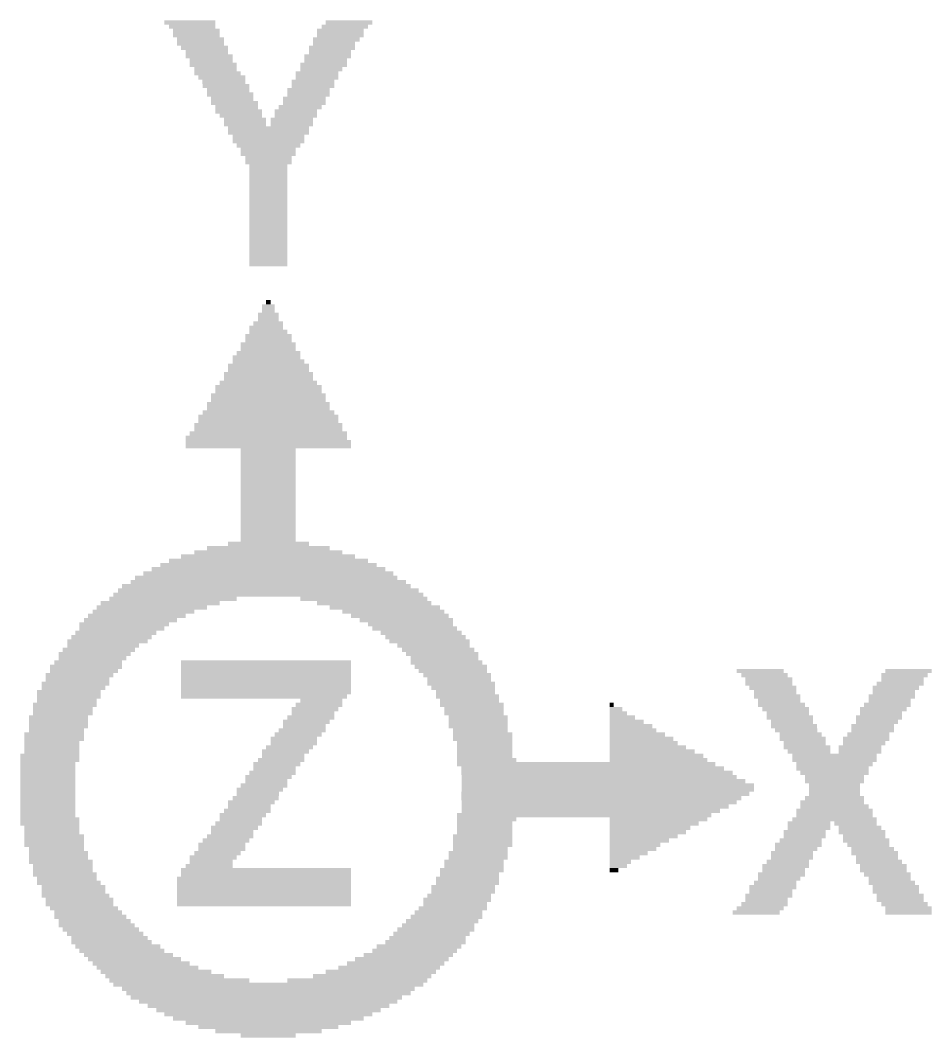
# Model space of a CAD drawing. Extents: x -50 to 50, y -28 to 28.
# Drawn here: x 2.15 to 6.7, y -12.27 to -7.19 of the extents above; entities that cross this region are included whole.
import ezdxf

# ---------------------------------------------------------------- set-up
doc = ezdxf.new("R2010")
doc.units = 0
doc.layers.add('200', color=132, linetype='CONTINUOUS')

# ---------------------------------------------------------------- blocks, each defined once
blk = doc.blocks.new('RECT')
blk.add_solid([(-0.5, -0.5), (0.5, -0.5), (-0.5, 0.5), (0.5, 0.5)])

msp = doc.modelspace()

# ---------------------------------------------------------------- block references
at = {"layer": '200'}
for p, xscale, yscale in [((2.9947, -7.1967), 0.254, 0.0211), ((3.0061, -7.2178), 0.2311, 0.0211), ((3.7681, -7.2178), 0.2311, 0.0211), ((3.7897, -7.1967), 0.2337, 0.0211), ((3.0277, -7.239), 0.2337, 0.0213), ((3.0277, -7.2602), 0.2337, 0.0211), ((3.7465, -7.239), 0.2337, 0.0213), ((3.7465, -7.2602), 0.2337, 0.0211), ((3.048, -7.2813), 0.2337, 0.0211), ((3.048, -7.3025), 0.2337, 0.0213), ((3.0683, -7.3237), 0.2337, 0.0211), ((3.7046, -7.3237), 0.2311, 0.0211), ((3.7147, -7.3025), 0.2108, 0.0213), ((3.7262, -7.2813), 0.2337, 0.0211), ((3.0798, -7.3448), 0.2108, 0.0211), ((3.0912, -7.366), 0.2337, 0.0213), ((3.683, -7.366), 0.2337, 0.0213), ((3.6944, -7.3448), 0.2108, 0.0211), ((3.1013, -7.3872), 0.2134, 0.0211), ((3.1115, -7.4083), 0.2337, 0.0211), ((3.6627, -7.4083), 0.2337, 0.0211), ((3.6728, -7.3872), 0.2134, 0.0211), ((3.1229, -7.4295), 0.2108, 0.0213), ((3.1331, -7.4507), 0.2311, 0.0211), ((3.1547, -7.4718), 0.2337, 0.0211), ((3.6297, -7.4507), 0.2134, 0.0211), ((3.6297, -7.4718), 0.2134, 0.0211), ((3.6513, -7.4295), 0.2108, 0.0213), ((3.1648, -7.493), 0.2134, 0.0213), ((3.175, -7.5142), 0.2337, 0.0211), ((3.6093, -7.493), 0.2134, 0.0213), ((3.6093, -7.5142), 0.2134, 0.0211), ((3.1864, -7.5353), 0.2108, 0.0211), ((3.1966, -7.5565), 0.2311, 0.0213), ((3.2067, -7.5777), 0.2108, 0.0211), ((3.5662, -7.5777), 0.2134, 0.0211), ((3.5878, -7.5353), 0.2108, 0.0211), ((3.5878, -7.5565), 0.2108, 0.0213), ((3.2182, -7.5988), 0.2337, 0.0211), ((3.2283, -7.62), 0.2134, 0.0213), ((3.5458, -7.62), 0.2134, 0.0213), ((3.5662, -7.5988), 0.2134, 0.0211), ((3.2385, -7.6412), 0.2337, 0.0211), ((3.2499, -7.6623), 0.2108, 0.0211), ((3.5243, -7.6412), 0.2108, 0.0211), ((3.5243, -7.6623), 0.2108, 0.0211), ((3.2703, -7.6835), 0.2108, 0.0213), ((3.2703, -7.7047), 0.2108, 0.0211), ((3.3871, -7.7258), 0.4039, 0.0211), ((3.5039, -7.6835), 0.2108, 0.0213), ((3.5039, -7.7047), 0.2108, 0.0211), ((3.3871, -7.747), 0.4039, 0.0213), ((3.3871, -7.7682), 0.3581, 0.0211), ((3.3871, -7.7893), 0.3581, 0.0211), ((3.3871, -7.8105), 0.3175, 0.0213), ((3.3858, -7.8317), 0.2743, 0.0211), ((3.3858, -7.8528), 0.2743, 0.0211), ((3.3871, -7.874), 0.2311, 0.0213), ((3.3871, -7.8952), 0.2311, 0.0211), ((3.3871, -7.9163), 0.1905, 0.0211), ((3.3871, -7.9375), 0.1905, 0.0213), ((3.3871, -7.9587), 0.1905, 0.0211), ((3.3871, -7.9798), 0.1905, 0.0211), ((3.3871, -8.001), 0.1905, 0.0213), ((3.3871, -8.0222), 0.1905, 0.0211), ((3.3871, -8.0433), 0.1905, 0.0211), ((3.3871, -8.0645), 0.1905, 0.0213), ((3.3871, -8.0857), 0.1905, 0.0211), ((3.3871, -8.1068), 0.1905, 0.0211), ((3.3871, -8.128), 0.1905, 0.0213), ((3.3871, -8.1492), 0.1905, 0.0211), ((3.3871, -8.1703), 0.1905, 0.0211), ((3.3871, -8.1915), 0.1905, 0.0213), ((3.3871, -8.2127), 0.1905, 0.0211), ((3.3871, -8.2338), 0.1905, 0.0211), ((3.3871, -8.255), 0.1905, 0.0213), ((3.3871, -8.2762), 0.1905, 0.0211), ((3.3871, -8.2973), 0.1905, 0.0211), ((3.3871, -8.3185), 0.1905, 0.0213), ((3.3871, -8.3397), 0.1905, 0.0211), ((3.3871, -8.3608), 0.1905, 0.0211), ((3.3871, -8.382), 0.1905, 0.0213), ((3.3871, -8.4032), 0.1905, 0.0211), ((3.3871, -8.5937), 0.0229, 0.0211), ((3.3871, -8.6148), 0.0635, 0.0211), ((3.3871, -8.636), 0.0635, 0.0213), ((3.3871, -8.6572), 0.1041, 0.0211), ((3.3871, -8.6783), 0.1041, 0.0211), ((3.3757, -8.7207), 0.1676, 0.0211), ((3.3871, -8.7418), 0.1905, 0.0211), ((3.3858, -8.6995), 0.1473, 0.0213), ((3.3871, -8.763), 0.2311, 0.0213), ((3.3871, -8.7842), 0.2311, 0.0211), ((3.3871, -8.8477), 0.3175, 0.0211), ((3.3858, -8.8053), 0.2743, 0.0211), ((3.3858, -8.8265), 0.2743, 0.0213), ((3.3769, -8.8688), 0.3378, 0.0211), ((3.3871, -8.89), 0.3581, 0.0213), ((3.3871, -8.9112), 0.4039, 0.0211), ((3.3871, -8.9323), 0.4039, 0.0211), ((3.3871, -8.9958), 0.4851, 0.0211), ((3.3871, -8.9535), 0.4445, 0.0213), ((3.3871, -8.9747), 0.4445, 0.0211), ((3.3871, -9.017), 0.5309, 0.0213), ((3.3871, -9.0382), 0.5309, 0.0211), ((3.3871, -9.1017), 0.6121, 0.0211), ((3.3871, -9.0593), 0.5715, 0.0211), ((3.3871, -9.0805), 0.5715, 0.0213), ((3.3871, -9.144), 0.6579, 0.0213), ((3.3871, -9.1228), 0.6121, 0.0211), ((3.3871, -9.1652), 0.6985, 0.0211), ((3.3871, -9.1863), 0.6985, 0.0211), ((3.3871, -9.2498), 0.7849, 0.0211), ((3.3871, -9.2075), 0.7391, 0.0213), ((3.3871, -9.2287), 0.7391, 0.0211), ((3.3769, -9.271), 0.8052, 0.0213), ((3.3871, -9.2922), 0.8255, 0.0211), ((3.3871, -9.3133), 0.8255, 0.0211), ((3.3858, -9.3345), 0.2743, 0.0213), ((3.3858, -9.3557), 0.2743, 0.0211), ((3.3858, -9.3768), 0.2743, 0.0211), ((3.3858, -9.398), 0.2743, 0.0213), ((3.3858, -9.4192), 0.2743, 0.0211), ((3.3858, -9.4403), 0.2743, 0.0211), ((3.3858, -9.4615), 0.2743, 0.0213), ((3.3858, -9.4827), 0.2743, 0.0211), ((3.3858, -9.5038), 0.2743, 0.0211), ((3.3858, -9.525), 0.2743, 0.0213), ((3.3858, -9.5462), 0.2743, 0.0211), ((3.3858, -9.5673), 0.2743, 0.0211), ((3.3858, -9.5885), 0.2743, 0.0213), ((3.3858, -9.6097), 0.2743, 0.0211), ((3.3858, -9.6308), 0.2743, 0.0211), ((3.3858, -9.652), 0.2743, 0.0213), ((3.3858, -9.6732), 0.2743, 0.0211), ((3.3858, -9.6943), 0.2743, 0.0211), ((3.3858, -9.7155), 0.2743, 0.0213), ((3.3858, -9.7367), 0.2743, 0.0211), ((3.3858, -9.7578), 0.2743, 0.0211), ((3.3871, -9.8002), 0.4039, 0.0211), ((3.3858, -9.779), 0.2743, 0.0213), ((3.3858, -9.8637), 0.8687, 0.0211), ((3.3871, -9.8425), 0.7391, 0.0213), ((3.3871, -9.8213), 0.6121, 0.0211), ((3.3871, -9.906), 1.0795, 0.0213), ((3.3871, -9.8848), 0.9931, 0.0211), ((3.3871, -9.9483), 1.2471, 0.0211), ((3.3871, -9.9272), 1.1659, 0.0211), ((3.3769, -10.0118), 1.4402, 0.0211), ((3.3871, -9.9907), 1.3741, 0.0211), ((3.3757, -9.9695), 1.3106, 0.0213), ((3.3871, -10.0542), 1.5469, 0.0211), ((3.3871, -10.033), 1.5011, 0.0213), ((2.8054, -10.1177), 0.5512, 0.0211), ((2.8473, -10.0965), 0.5944, 0.0213), ((2.9108, -10.0753), 0.635, 0.0211), ((3.8633, -10.0753), 0.635, 0.0211), ((3.9154, -10.0965), 0.5715, 0.0213), ((3.9688, -10.1177), 0.5512, 0.0211), ((2.7305, -10.16), 0.4877, 0.0213), ((2.7635, -10.1388), 0.508, 0.0211), ((4.0107, -10.1388), 0.508, 0.0211), ((4.0437, -10.16), 0.4877, 0.0213), ((2.667, -10.2023), 0.447, 0.0211), ((2.6987, -10.1812), 0.4648, 0.0211), ((4.0754, -10.1812), 0.4648, 0.0211), ((4.0957, -10.2023), 0.4242, 0.0211), ((2.6035, -10.2658), 0.4013, 0.0211), ((2.6251, -10.2447), 0.4039, 0.0211), ((2.6556, -10.2235), 0.4242, 0.0213), ((4.1173, -10.2235), 0.4216, 0.0213), ((4.1491, -10.2447), 0.4039, 0.0211), ((4.1707, -10.2658), 0.4013, 0.0211), ((2.5616, -10.3082), 0.3581, 0.0211), ((2.5832, -10.287), 0.4013, 0.0213), ((4.191, -10.287), 0.4013, 0.0213), ((4.2113, -10.3082), 0.3607, 0.0211), ((2.5197, -10.3505), 0.3607, 0.0213), ((2.5083, -10.3717), 0.3378, 0.0211), ((2.54, -10.3293), 0.3607, 0.0211), ((4.2342, -10.3293), 0.3607, 0.0211), ((4.2545, -10.3505), 0.3607, 0.0213), ((4.2659, -10.3717), 0.3378, 0.0211), ((2.4765, -10.414), 0.3607, 0.0213), ((2.4879, -10.3928), 0.3378, 0.0211), ((3.3757, -10.3928), 0.8484, 0.0211), ((3.3757, -10.414), 0.8484, 0.0213), ((4.2761, -10.3928), 0.3581, 0.0211), ((4.2977, -10.414), 0.3607, 0.0213), ((2.4447, -10.4563), 0.3378, 0.0211), ((2.4663, -10.4352), 0.3404, 0.0211), ((3.3757, -10.4352), 0.8484, 0.0211), ((3.3757, -10.4563), 0.8484, 0.0211), ((4.3078, -10.4352), 0.3404, 0.0211), ((4.3294, -10.4563), 0.3378, 0.0211), ((5.842, -10.4352), 0.2337, 0.0211), ((5.8636, -10.4563), 0.2311, 0.0211), ((6.5621, -10.4563), 0.2311, 0.0211), ((6.5824, -10.4352), 0.2311, 0.0211), ((2.4244, -10.4987), 0.3378, 0.0211), ((2.4143, -10.5198), 0.3175, 0.0211), ((2.4346, -10.4775), 0.3175, 0.0213), ((3.3757, -10.4775), 0.8484, 0.0213), ((3.3757, -10.4987), 0.8484, 0.0211), ((3.3757, -10.5198), 0.8484, 0.0211), ((4.3396, -10.4775), 0.3175, 0.0213), ((4.3498, -10.4987), 0.3378, 0.0211), ((4.3599, -10.5198), 0.3175, 0.0211), ((5.8852, -10.4775), 0.2337, 0.0213), ((5.8852, -10.4987), 0.2337, 0.0211), ((5.9055, -10.5198), 0.2337, 0.0211), ((6.5189, -10.5198), 0.2311, 0.0211), ((6.5405, -10.4987), 0.2337, 0.0211), ((6.5519, -10.4775), 0.2108, 0.0213), ((2.3914, -10.541), 0.3175, 0.0213), ((2.3914, -10.5622), 0.3175, 0.0211), ((3.3757, -10.541), 0.8484, 0.0213), ((3.3655, -10.5622), 0.828, 0.0211), ((4.3713, -10.541), 0.2946, 0.0213), ((4.3815, -10.5622), 0.315, 0.0211), ((5.9169, -10.541), 0.2108, 0.0213), ((5.9271, -10.5622), 0.2311, 0.0211), ((6.4986, -10.5622), 0.2311, 0.0211), ((6.5088, -10.541), 0.2108, 0.0213), ((2.3609, -10.6257), 0.2972, 0.0211), ((2.3711, -10.6045), 0.3175, 0.0213), ((2.3813, -10.5833), 0.2972, 0.0211), ((3.6195, -10.6257), 0.2337, 0.0211), ((3.6398, -10.6045), 0.2337, 0.0213), ((3.6513, -10.5833), 0.2108, 0.0211), ((4.4031, -10.6045), 0.3175, 0.0213), ((4.3917, -10.5833), 0.2946, 0.0211), ((4.4133, -10.6257), 0.2972, 0.0211), ((5.1003, -10.6045), 0.0203, 0.0213), ((5.1219, -10.6257), 0.0635, 0.0211), ((5.9487, -10.6045), 0.2337, 0.0213), ((5.9373, -10.5833), 0.2108, 0.0211), ((5.969, -10.6257), 0.2337, 0.0211), ((6.4567, -10.6257), 0.2337, 0.0211), ((6.477, -10.6045), 0.2337, 0.0213), ((6.4884, -10.5833), 0.2108, 0.0211), ((2.3393, -10.668), 0.2946, 0.0213), ((2.3609, -10.6468), 0.2972, 0.0211), ((3.5992, -10.668), 0.2337, 0.0213), ((3.6093, -10.6468), 0.2134, 0.0211), ((4.4133, -10.6468), 0.2972, 0.0211), ((4.4348, -10.668), 0.2946, 0.0213), ((5.1333, -10.6468), 0.0864, 0.0211), ((5.1537, -10.668), 0.127, 0.0213), ((5.9804, -10.6468), 0.2108, 0.0211), ((5.9906, -10.668), 0.2311, 0.0213), ((6.4351, -10.668), 0.2311, 0.0213), ((6.4453, -10.6468), 0.2108, 0.0211), ((2.3393, -10.6892), 0.2946, 0.0211), ((2.3393, -10.7103), 0.2946, 0.0211), ((3.5763, -10.6892), 0.2337, 0.0211), ((3.5662, -10.7103), 0.2134, 0.0211), ((4.4348, -10.6892), 0.2946, 0.0211), ((4.4348, -10.7103), 0.2946, 0.0211), ((5.1968, -10.7103), 0.2134, 0.0211), ((5.1753, -10.6892), 0.1702, 0.0211), ((6.0008, -10.6892), 0.2108, 0.0211), ((6.0109, -10.7103), 0.2311, 0.0211), ((6.4033, -10.7103), 0.2134, 0.0211), ((6.4249, -10.6892), 0.2108, 0.0211), ((2.3178, -10.7527), 0.2972, 0.0211), ((2.3178, -10.7738), 0.2972, 0.0211), ((2.3292, -10.7315), 0.2743, 0.0213), ((3.5141, -10.7738), 0.2311, 0.0211), ((3.5357, -10.7527), 0.2337, 0.0211), ((3.556, -10.7315), 0.2337, 0.0213), ((4.4564, -10.7527), 0.2972, 0.0211), ((4.4564, -10.7738), 0.2972, 0.0211), ((4.445, -10.7315), 0.2743, 0.0213), ((5.207, -10.7315), 0.2337, 0.0213), ((5.2489, -10.7738), 0.3175, 0.0211), ((5.2286, -10.7527), 0.2769, 0.0211), ((6.0211, -10.7315), 0.2108, 0.0213), ((6.0439, -10.7527), 0.2108, 0.0211), ((6.0541, -10.7738), 0.2311, 0.0211), ((6.3716, -10.7738), 0.2311, 0.0211), ((6.3818, -10.7527), 0.2108, 0.0211), ((6.4033, -10.7315), 0.2134, 0.0213), ((2.3063, -10.795), 0.2743, 0.0213), ((2.3063, -10.8162), 0.2743, 0.0211), ((3.4925, -10.8162), 0.2337, 0.0211), ((3.5141, -10.795), 0.2311, 0.0213), ((4.4666, -10.795), 0.2769, 0.0213), ((4.4666, -10.8162), 0.2769, 0.0211), ((5.2603, -10.795), 0.3404, 0.0213), ((5.2807, -10.8162), 0.381, 0.0211), ((6.0757, -10.8162), 0.2337, 0.0211), ((6.0643, -10.795), 0.2108, 0.0213), ((6.3398, -10.8162), 0.2134, 0.0211), ((6.3614, -10.795), 0.2108, 0.0213), ((2.2962, -10.8585), 0.2946, 0.0213), ((2.2962, -10.8797), 0.2946, 0.0211), ((2.3063, -10.8373), 0.2743, 0.0211), ((3.4506, -10.8797), 0.2311, 0.0211), ((3.4607, -10.8585), 0.2108, 0.0213), ((3.4722, -10.8373), 0.2337, 0.0211), ((4.4666, -10.8373), 0.2769, 0.0211), ((4.4666, -10.8585), 0.2769, 0.0213), ((4.4768, -10.8797), 0.2972, 0.0211), ((5.3022, -10.8373), 0.4242, 0.0211), ((5.3238, -10.8585), 0.4674, 0.0213), ((5.334, -10.8797), 0.4877, 0.0211), ((6.0858, -10.8373), 0.2134, 0.0211), ((6.2128, -10.8585), 0.4216, 0.0213), ((6.2128, -10.8797), 0.4216, 0.0211), ((6.3398, -10.8373), 0.2134, 0.0211), ((2.286, -10.9008), 0.2743, 0.0211), ((2.286, -10.922), 0.2743, 0.0213), ((3.429, -10.9008), 0.2337, 0.0211), ((3.4176, -10.922), 0.2108, 0.0213), ((4.9733, -10.9008), 1.2903, 0.0211), ((5.0063, -10.922), 1.3106, 0.0213), ((6.2128, -10.9008), 0.381, 0.0211), ((6.2027, -10.922), 0.3607, 0.0213), ((2.286, -10.9432), 0.2743, 0.0211), ((2.286, -10.9643), 0.2743, 0.0211), ((3.3871, -10.9643), 0.2311, 0.0211), ((3.4074, -10.9432), 0.2311, 0.0211), ((5.0279, -10.9432), 1.3538, 0.0211), ((5.0381, -10.9643), 1.3741, 0.0211), ((6.2128, -10.9432), 0.3404, 0.0211), ((6.2128, -10.9643), 0.2946, 0.0211), ((2.286, -10.9855), 0.2743, 0.0213), ((2.286, -11.0067), 0.2743, 0.0211), ((2.286, -11.0278), 0.2743, 0.0211), ((3.3439, -11.0278), 0.2311, 0.0211), ((3.3655, -11.0067), 0.2337, 0.0211), ((3.3769, -10.9855), 0.2108, 0.0213), ((5.0813, -11.0067), 1.4605, 0.0211), ((5.0813, -11.0278), 1.4605, 0.0211), ((5.0597, -10.9855), 1.4173, 0.0213), ((6.2128, -10.9855), 0.2946, 0.0213), ((6.2128, -11.0067), 0.254, 0.0211), ((6.2128, -11.0278), 0.254, 0.0211), ((2.286, -11.049), 0.2743, 0.0213), ((2.286, -11.0702), 0.2743, 0.0211), ((3.3236, -11.0702), 0.2311, 0.0211), ((3.3338, -11.049), 0.2108, 0.0213), ((5.0698, -11.049), 1.4376, 0.0213), ((5.0495, -11.0702), 1.397, 0.0211), ((6.2128, -11.0702), 0.2946, 0.0211), ((6.2128, -11.049), 0.254, 0.0213), ((2.286, -11.0913), 0.2743, 0.0211), ((2.286, -11.1125), 0.2743, 0.0213), ((2.286, -11.1337), 0.2743, 0.0211), ((3.2817, -11.1337), 0.2337, 0.0211), ((3.2918, -11.1125), 0.2134, 0.0213), ((3.302, -11.0913), 0.2337, 0.0211), ((5.0381, -11.0913), 1.3741, 0.0211), ((4.9962, -11.1337), 1.2903, 0.0211), ((5.0178, -11.1125), 1.3335, 0.0213), ((6.2128, -11.1337), 0.381, 0.0211), ((6.2014, -11.0913), 0.3175, 0.0211), ((6.2128, -11.1125), 0.3404, 0.0213), ((2.286, -11.1548), 0.2743, 0.0211), ((2.2962, -11.176), 0.2946, 0.0213), ((3.2499, -11.176), 0.2108, 0.0213), ((3.2601, -11.1548), 0.2311, 0.0211), ((4.9632, -11.1548), 1.27, 0.0211), ((4.4768, -11.176), 0.2972, 0.0213), ((5.334, -11.176), 0.4877, 0.0213), ((6.2128, -11.176), 0.4216, 0.0213), ((6.2128, -11.1548), 0.381, 0.0211), ((2.2962, -11.1972), 0.2946, 0.0211), ((2.3063, -11.2183), 0.2743, 0.0211), ((3.2182, -11.2183), 0.2337, 0.0211), ((3.2385, -11.1972), 0.2337, 0.0211), ((4.4666, -11.1972), 0.2769, 0.0211), ((4.4666, -11.2183), 0.2769, 0.0211), ((5.2921, -11.2183), 0.4039, 0.0211), ((5.3124, -11.1972), 0.4445, 0.0211), ((6.0858, -11.1972), 0.2134, 0.0211), ((6.0858, -11.2183), 0.2134, 0.0211), ((6.3182, -11.1972), 0.2108, 0.0211), ((6.3398, -11.2183), 0.2134, 0.0211), ((2.3063, -11.2395), 0.2743, 0.0213), ((2.3178, -11.2607), 0.2972, 0.0211), ((2.3178, -11.2818), 0.2972, 0.0211), ((3.175, -11.2818), 0.2337, 0.0211), ((3.1966, -11.2607), 0.2311, 0.0211), ((3.2067, -11.2395), 0.2108, 0.0213), ((4.4564, -11.2607), 0.2972, 0.0211), ((4.4564, -11.2818), 0.2972, 0.0211), ((4.4666, -11.2395), 0.2769, 0.0213), ((5.2603, -11.2607), 0.3404, 0.0211), ((5.2807, -11.2395), 0.381, 0.0213), ((5.2388, -11.2818), 0.2972, 0.0211), ((6.0439, -11.2818), 0.2108, 0.0211), ((6.0643, -11.2395), 0.2108, 0.0213), ((6.0643, -11.2607), 0.2108, 0.0211), ((6.35, -11.2395), 0.2337, 0.0213), ((6.3614, -11.2607), 0.2108, 0.0211), ((6.3716, -11.2818), 0.2311, 0.0211), ((2.3178, -11.303), 0.2972, 0.0213), ((2.3292, -11.3242), 0.2743, 0.0211), ((3.1547, -11.303), 0.2337, 0.0213), ((3.1547, -11.3242), 0.2337, 0.0211), ((4.4564, -11.303), 0.2972, 0.0213), ((4.445, -11.3242), 0.2743, 0.0211), ((5.207, -11.3242), 0.2337, 0.0211), ((5.2172, -11.303), 0.254, 0.0213), ((6.0325, -11.303), 0.2337, 0.0213), ((6.0211, -11.3242), 0.2108, 0.0211), ((6.3818, -11.303), 0.2108, 0.0213), ((6.4033, -11.3242), 0.2134, 0.0211), ((2.3393, -11.3453), 0.2946, 0.0211), ((2.3393, -11.3665), 0.2946, 0.0213), ((2.3508, -11.3877), 0.3175, 0.0211), ((3.1013, -11.3877), 0.2134, 0.0211), ((3.1115, -11.3665), 0.2337, 0.0213), ((3.1331, -11.3453), 0.2311, 0.0211), ((4.4133, -11.3877), 0.2972, 0.0211), ((4.4348, -11.3453), 0.2946, 0.0211), ((4.4348, -11.3665), 0.2946, 0.0213), ((5.1854, -11.3453), 0.1905, 0.0211), ((5.1651, -11.3665), 0.1499, 0.0213), ((5.1435, -11.3877), 0.1067, 0.0211), ((5.9804, -11.3877), 0.2108, 0.0211), ((6.0008, -11.3453), 0.2108, 0.0211), ((6.0008, -11.3665), 0.2108, 0.0213), ((6.4135, -11.3453), 0.2337, 0.0211), ((6.4249, -11.3665), 0.2108, 0.0213), ((6.4351, -11.3877), 0.2311, 0.0211), ((2.3609, -11.4088), 0.2972, 0.0211), ((2.3609, -11.43), 0.2972, 0.0213), ((3.3757, -11.43), 0.8484, 0.0213), ((3.0912, -11.4088), 0.2337, 0.0211), ((4.4031, -11.43), 0.3175, 0.0213), ((4.4133, -11.4088), 0.2972, 0.0211), ((5.1333, -11.4088), 0.0864, 0.0211), ((5.1118, -11.43), 0.0432, 0.0213), ((5.969, -11.4088), 0.2337, 0.0211), ((5.9588, -11.43), 0.2134, 0.0213), ((6.4567, -11.4088), 0.2337, 0.0211), ((6.4567, -11.43), 0.2337, 0.0213), ((2.3711, -11.4512), 0.3175, 0.0211), ((2.3813, -11.4723), 0.2972, 0.0211), ((3.3655, -11.4723), 0.8687, 0.0211), ((3.3757, -11.4512), 0.8484, 0.0211), ((4.3815, -11.4723), 0.315, 0.0211), ((4.3917, -11.4512), 0.2946, 0.0211), ((5.9487, -11.4512), 0.2337, 0.0211), ((5.9373, -11.4723), 0.2108, 0.0211), ((6.477, -11.4512), 0.2337, 0.0211), ((6.4884, -11.4723), 0.2108, 0.0211), ((2.3914, -11.4935), 0.3175, 0.0213), ((2.4143, -11.5147), 0.3175, 0.0211), ((2.4143, -11.5358), 0.3175, 0.0211), ((3.3655, -11.4935), 0.8687, 0.0213), ((3.3655, -11.5147), 0.8687, 0.0211), ((3.3655, -11.5358), 0.8687, 0.0211), ((4.3599, -11.5147), 0.3175, 0.0211), ((4.3599, -11.5358), 0.3175, 0.0211), ((4.3815, -11.4935), 0.315, 0.0213), ((5.9055, -11.5147), 0.2337, 0.0211), ((5.8953, -11.5358), 0.2134, 0.0211), ((5.9169, -11.4935), 0.2108, 0.0213), ((6.4986, -11.4935), 0.2311, 0.0213), ((6.5189, -11.5147), 0.2311, 0.0211), ((6.5189, -11.5358), 0.2311, 0.0211), ((2.4244, -11.557), 0.3378, 0.0213), ((2.4447, -11.5782), 0.3378, 0.0211), ((3.3655, -11.557), 0.8687, 0.0213), ((3.3655, -11.5782), 0.8687, 0.0211), ((4.3294, -11.5782), 0.3378, 0.0211), ((4.3396, -11.557), 0.3175, 0.0213), ((5.8852, -11.557), 0.2337, 0.0213), ((5.8738, -11.5782), 0.2108, 0.0211), ((6.5405, -11.557), 0.2337, 0.0213), ((6.5405, -11.5782), 0.2337, 0.0211), ((2.4447, -11.5993), 0.3378, 0.0211), ((2.4663, -11.6205), 0.3404, 0.0213), ((2.4879, -11.6417), 0.3378, 0.0211), ((3.3655, -11.5993), 0.8687, 0.0211), ((4.2862, -11.6417), 0.3378, 0.0211), ((4.3078, -11.6205), 0.3404, 0.0213), ((4.3193, -11.5993), 0.3175, 0.0211), ((5.8217, -11.6417), 0.2337, 0.0211), ((5.842, -11.6205), 0.2337, 0.0213), ((5.8636, -11.5993), 0.2311, 0.0211), ((6.5621, -11.5993), 0.2311, 0.0211), ((6.5824, -11.6205), 0.2311, 0.0213), ((6.5824, -11.6417), 0.2311, 0.0211), ((2.4981, -11.6628), 0.3581, 0.0211), ((2.5197, -11.684), 0.3607, 0.0213), ((4.2545, -11.684), 0.3607, 0.0213), ((4.2761, -11.6628), 0.3581, 0.0211), ((2.5298, -11.7052), 0.381, 0.0211), ((2.5502, -11.7263), 0.381, 0.0211), ((4.2228, -11.7263), 0.3835, 0.0211), ((4.2342, -11.7052), 0.3607, 0.0211), ((2.573, -11.7475), 0.381, 0.0213), ((2.5933, -11.7687), 0.381, 0.0211), ((2.6035, -11.7898), 0.4013, 0.0211), ((4.1707, -11.7898), 0.4013, 0.0211), ((4.1808, -11.7687), 0.381, 0.0211), ((4.2012, -11.7475), 0.381, 0.0213), ((2.6353, -11.811), 0.4242, 0.0213), ((2.6556, -11.8322), 0.4242, 0.0211), ((4.1173, -11.8322), 0.4216, 0.0211), ((4.1389, -11.811), 0.4242, 0.0213), ((2.6886, -11.8533), 0.4445, 0.0211), ((2.7191, -11.8745), 0.4648, 0.0213), ((2.7521, -11.8957), 0.4851, 0.0211), ((4.0221, -11.8957), 0.4851, 0.0211), ((4.0538, -11.8745), 0.4674, 0.0213), ((4.0856, -11.8533), 0.4445, 0.0211), ((2.7838, -11.9168), 0.508, 0.0211), ((2.8258, -11.938), 0.5512, 0.0213), ((3.9484, -11.938), 0.5512, 0.0213), ((3.9903, -11.9168), 0.508, 0.0211), ((2.8689, -11.9592), 0.5918, 0.0211), ((2.9426, -11.9803), 0.6985, 0.0211), ((3.8316, -11.9803), 0.6985, 0.0211), ((3.9053, -11.9592), 0.5918, 0.0211), ((3.3871, -12.0015), 1.5469, 0.0213), ((3.3871, -12.0227), 1.4605, 0.0211), ((3.3871, -12.0438), 1.4199, 0.0211), ((3.3769, -12.065), 1.3538, 0.0213), ((3.3858, -12.0862), 1.2903, 0.0211), ((3.3871, -12.1073), 1.2065, 0.0211), ((3.3871, -12.1285), 1.1201, 0.0213), ((3.3871, -12.1497), 1.0389, 0.0211), ((3.3871, -12.1708), 0.9525, 0.0211), ((3.3871, -12.192), 0.8255, 0.0213), ((3.3871, -12.2132), 0.6985, 0.0211), ((3.3871, -12.2343), 0.5309, 0.0211), ((3.3858, -12.2555), 0.2743, 0.0213)]:
    msp.add_blockref('RECT', p, dxfattribs=dict(at, xscale=xscale, yscale=yscale))

doc.saveas('drawing.dxf')
